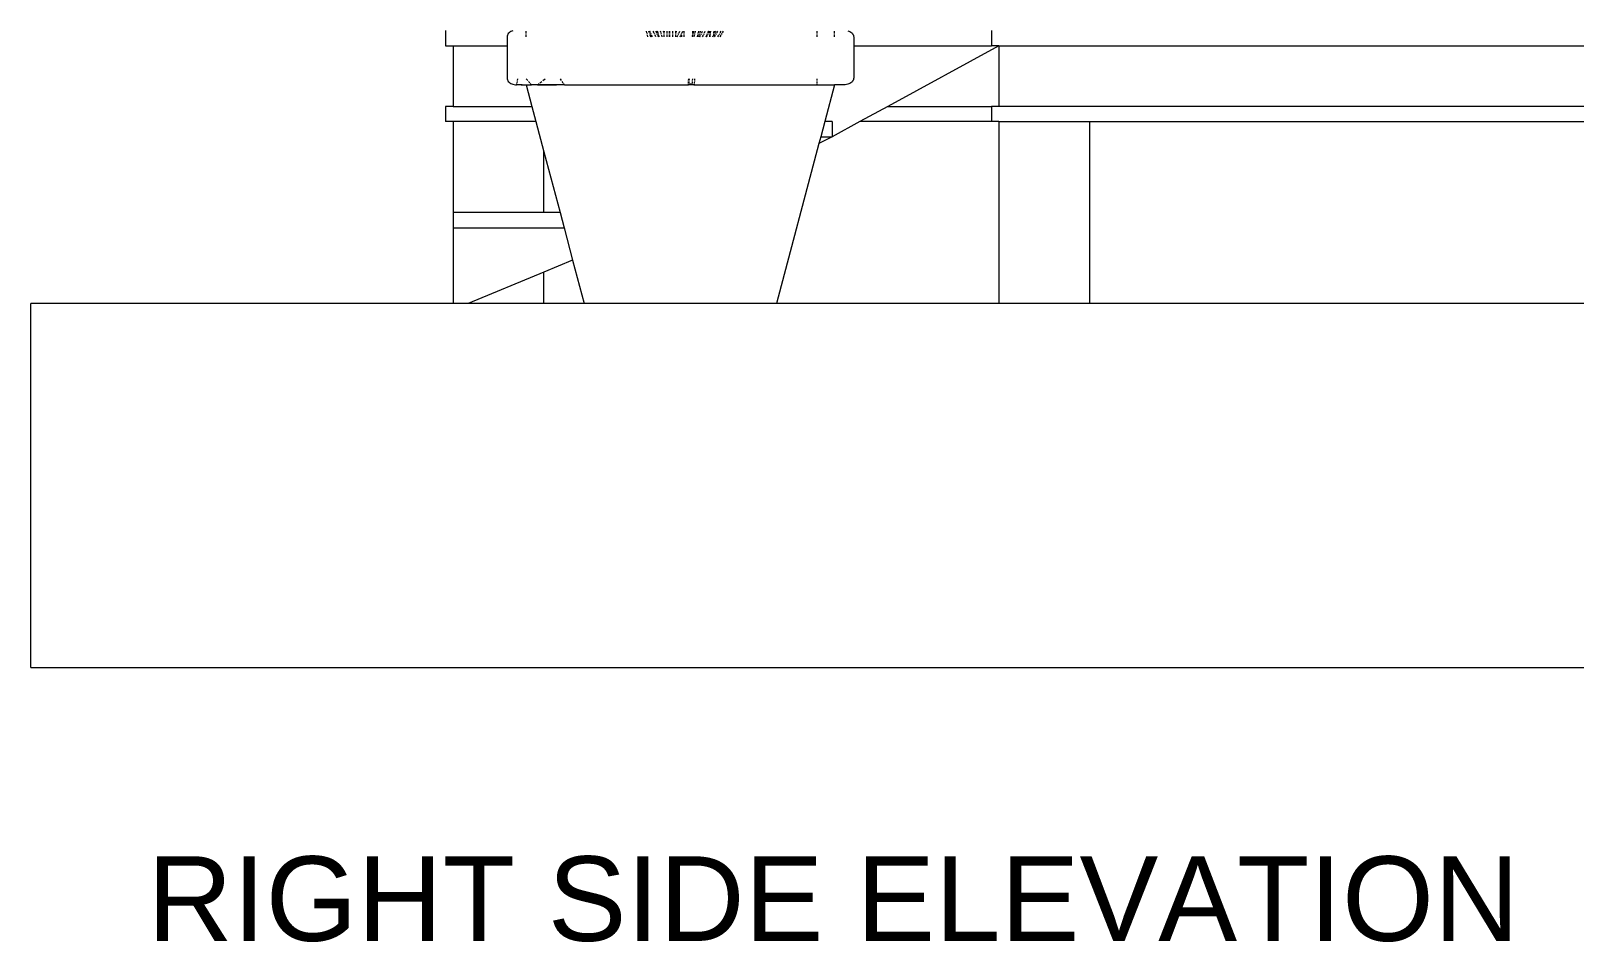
# Model space of a CAD drawing. Header units: metres. Extents: x 12.2 to 77.2, y 18.8 to 35.5.
# Drawn here: x 60.453 to 63.038, y 27.919 to 29.445 of the extents above; entities that cross this region are included whole.
import ezdxf

# ---------------------------------------------------------------- set-up
doc = ezdxf.new("R2010")
doc.units = ezdxf.units.M
doc.layers.add('0inne_gulv', color=7, linetype='Continuous', lineweight=13)
doc.styles.get("Standard").update_dxf_attribs({"font": 'arial.ttf'})

# ---------------------------------------------------------------- blocks, each defined once
blk = doc.blocks.new('One bedroom house rs')
for p, q in [((-9.4143, -2.5403), (-9.4143, -2.5657)), ((-9.311, -2.5494), (-9.3111, -2.5509)), ((-9.3111, -2.5509), (-9.3111, -2.5657)), ((-9.3106, -2.548), (-9.311, -2.5494)), ((-9.3099, -2.5466), (-9.3106, -2.548)), ((-9.309, -2.5452), (-9.3099, -2.5466)), ((-9.3078, -2.544), (-9.309, -2.5452)), ((-9.3064, -2.5428), (-9.3078, -2.544)), ((-9.3048, -2.5419), (-9.3064, -2.5428)), ((-9.3031, -2.541), (-9.3048, -2.5419)), ((-9.3012, -2.5404), (-9.3031, -2.541)), ((-9.2789, -2.544), (-9.2789, -2.541)), ((-9.2789, -2.5466), (-9.2789, -2.5452)), ((-9.2789, -2.5509), (-9.2789, -2.548)), ((-9.0767, -2.544), (-9.0774, -2.541)), ((-9.0761, -2.5466), (-9.0764, -2.5452)), ((-9.0751, -2.5509), (-9.0758, -2.548)), ((-9.0725, -2.544), (-9.0738, -2.541)), ((-9.0707, -2.544), (-9.072, -2.541)), ((-9.0715, -2.5463), (-9.072, -2.5452)), ((-9.0714, -2.5466), (-9.0715, -2.5463)), ((-9.0714, -2.5466), (-9.0715, -2.5463)), ((-9.0704, -2.5509), (-9.0711, -2.548)), ((-9.0694, -2.5509), (-9.0707, -2.548)), ((-9.0696, -2.5466), (-9.0702, -2.5452)), ((-9.0676, -2.5509), (-9.0689, -2.548)), ((-9.0648, -2.544), (-9.0661, -2.541)), ((-9.0637, -2.5466), (-9.0643, -2.5452)), ((-9.0617, -2.5509), (-9.063, -2.548)), ((-9.062, -2.541), (-9.0607, -2.544)), ((-9.0598, -2.544), (-9.0619, -2.541)), ((-9.0601, -2.5452), (-9.0596, -2.5466)), ((-9.0583, -2.544), (-9.0591, -2.541)), ((-9.0581, -2.544), (-9.0589, -2.541)), ((-9.0579, -2.5466), (-9.0589, -2.5452)), ((-9.0589, -2.548), (-9.0576, -2.5509)), ((-9.0577, -2.5466), (-9.058, -2.5452)), ((-9.0575, -2.5466), (-9.0578, -2.5452)), ((-9.0565, -2.5509), (-9.0573, -2.548)), ((-9.0563, -2.5509), (-9.0571, -2.548)), ((-9.0531, -2.544), (-9.0539, -2.541)), ((-9.0524, -2.5466), (-9.0528, -2.5452)), ((-9.0512, -2.5509), (-9.052, -2.548)), ((-9.0482, -2.544), (-9.049, -2.541)), ((-9.0487, -2.541), (-9.0478, -2.5422)), ((-9.0479, -2.544), (-9.0478, -2.5422)), ((-9.0479, -2.5509), (-9.0478, -2.548)), ((-9.0478, -2.5422), (-9.0478, -2.541)), ((-9.0478, -2.5466), (-9.0477, -2.5452)), ((-9.0477, -2.544), (-9.0476, -2.541)), ((-9.043, -2.5509), (-9.0429, -2.548)), ((-9.0429, -2.5466), (-9.0428, -2.5452)), ((-9.0428, -2.544), (-9.0427, -2.541)), ((-9.0391, -2.544), (-9.0391, -2.541)), ((-9.0391, -2.5466), (-9.0391, -2.5452)), ((-9.0391, -2.5509), (-9.0391, -2.548)), ((-9.0386, -2.544), (-9.0386, -2.541)), ((-9.0386, -2.5466), (-9.0386, -2.5452)), ((-9.0386, -2.5509), (-9.0386, -2.548)), ((-9.0336, -2.544), (-9.0336, -2.541)), ((-9.0336, -2.5466), (-9.0336, -2.5452)), ((-9.0336, -2.5509), (-9.0336, -2.548)), ((-9.0278, -2.541), (-9.0291, -2.5437)), ((-9.0291, -2.541), (-9.0291, -2.5437)), ((-9.0291, -2.5437), (-9.0291, -2.544)), ((-9.0291, -2.5452), (-9.0291, -2.5466)), ((-9.0291, -2.548), (-9.0291, -2.5509)), ((-9.0286, -2.544), (-9.0272, -2.541)), ((-9.0263, -2.5509), (-9.0249, -2.548)), ((-9.0242, -2.5466), (-9.0236, -2.5452)), ((-9.023, -2.544), (-9.0216, -2.541)), ((-9.0214, -2.5509), (-9.0199, -2.548)), ((-9.0193, -2.5466), (-9.0192, -2.5464)), ((-9.0192, -2.5464), (-9.0186, -2.5452)), ((-9.0192, -2.5464), (-9.0192, -2.5466)), ((-9.0191, -2.548), (-9.0191, -2.5509)), ((-9.018, -2.544), (-9.0166, -2.541)), ((-9.0146, -2.544), (-9.0146, -2.541)), ((-9.0145, -2.5466), (-9.0145, -2.5452)), ((-9.0144, -2.5509), (-9.0145, -2.548)), ((-9.0004, -2.5487), (-9.0009, -2.5509)), ((-9.0004, -2.5487), (-9.0003, -2.548)), ((-9.0003, -2.5481), (-9.0004, -2.5487)), ((-9.0003, -2.541), (-9.0003, -2.544)), ((-9.0003, -2.5452), (-9.0003, -2.5466)), ((-9.0003, -2.548), (-9.0003, -2.5481)), ((-9.0002, -2.548), (-9.0003, -2.5481)), ((-9.0001, -2.544), (-9.0001, -2.541)), ((-9.0001, -2.5466), (-9.0001, -2.5452)), ((-8.9996, -2.5452), (-8.9999, -2.5466)), ((-8.9986, -2.541), (-8.9993, -2.544)), ((-8.9978, -2.5509), (-8.9971, -2.548)), ((-8.9968, -2.5466), (-8.9965, -2.5452)), ((-8.9962, -2.544), (-8.9955, -2.541)), ((-8.9922, -2.5509), (-8.9915, -2.548)), ((-8.9911, -2.5466), (-8.9908, -2.5452)), ((-8.9905, -2.544), (-8.9898, -2.541)), ((-8.9896, -2.5509), (-8.9889, -2.548)), ((-8.9885, -2.5466), (-8.9882, -2.5452)), ((-8.9882, -2.5509), (-8.9869, -2.548)), ((-8.9879, -2.544), (-8.9873, -2.541)), ((-8.9862, -2.5466), (-8.9856, -2.5452)), ((-8.985, -2.544), (-8.9836, -2.541)), ((-8.9836, -2.5509), (-8.9822, -2.548)), ((-8.9815, -2.5466), (-8.9809, -2.5452)), ((-8.9803, -2.544), (-8.979, -2.541)), ((-8.9778, -2.5509), (-8.9765, -2.548)), ((-8.9768, -2.5509), (-8.9754, -2.548)), ((-8.9758, -2.5466), (-8.9752, -2.5452)), ((-8.9747, -2.5466), (-8.9741, -2.5452)), ((-8.9746, -2.544), (-8.9732, -2.541)), ((-8.9735, -2.544), (-8.9722, -2.541)), ((-8.9717, -2.5509), (-8.9714, -2.548)), ((-8.9713, -2.5466), (-8.9711, -2.5452)), ((-8.971, -2.544), (-8.9707, -2.541)), ((-8.971, -2.5509), (-8.9707, -2.548)), ((-8.9705, -2.5466), (-8.9704, -2.5452)), ((-8.9702, -2.544), (-8.9699, -2.541)), ((-8.9666, -2.5509), (-8.9657, -2.5492)), ((-8.9655, -2.548), (-8.9657, -2.5492)), ((-8.9657, -2.5492), (-8.965, -2.548)), ((-8.9652, -2.5452), (-8.9654, -2.5466)), ((-8.9648, -2.541), (-8.9651, -2.544)), ((-8.9642, -2.5466), (-8.9635, -2.5452)), ((-8.9624, -2.548), (-8.9641, -2.5509)), ((-8.9628, -2.544), (-8.9612, -2.541)), ((-8.961, -2.5452), (-8.9617, -2.5466)), ((-8.9587, -2.541), (-8.9603, -2.544)), ((-8.9578, -2.5509), (-8.9562, -2.548)), ((-8.9554, -2.5466), (-8.9547, -2.5452)), ((-8.9541, -2.5509), (-8.9525, -2.548)), ((-8.954, -2.544), (-8.9524, -2.541)), ((-8.9517, -2.5466), (-8.951, -2.5452)), ((-8.9503, -2.544), (-8.9487, -2.541)), ((-8.792, -2.541), (-8.792, -2.544)), ((-8.792, -2.5452), (-8.792, -2.5466)), ((-8.792, -2.548), (-8.792, -2.5509)), ((-8.7627, -2.544), (-8.7627, -2.541)), ((-8.7627, -2.5466), (-8.7627, -2.5452)), ((-8.7627, -2.5509), (-8.7627, -2.548)), ((-8.7404, -2.5404), (-8.7385, -2.541)), ((-8.7385, -2.541), (-8.7368, -2.5419)), ((-8.7368, -2.5419), (-8.7352, -2.5428)), ((-8.7352, -2.5428), (-8.7338, -2.544)), ((-8.7338, -2.544), (-8.7326, -2.5452)), ((-8.7326, -2.5452), (-8.7317, -2.5466)), ((-8.7317, -2.5466), (-8.731, -2.548)), ((-8.731, -2.548), (-8.7306, -2.5494)), ((-8.7306, -2.5494), (-8.7305, -2.5509)), ((-8.7305, -2.5509), (-8.7305, -2.5657)), ((-8.4999, -2.5403), (-8.4999, -2.5657)), ((-9.4143, -2.5657), (-9.4016, -2.5657)), ((-9.4016, -2.5657), (-9.4016, -2.6673)), ((-9.4016, -2.5657), (-9.3111, -2.5657)), ((-9.3111, -2.5657), (-9.3111, -2.6196)), ((-8.7305, -2.5657), (-8.4999, -2.5657)), ((-8.7305, -2.5657), (-8.7305, -2.6196)), ((-8.4872, -2.5657), (-8.6735, -2.6673)), ((-8.4872, -2.5657), (-8.4999, -2.5657)), ((-8.4872, -2.5657), (-8.4872, -2.6673)), ((-8.4872, -2.5657), (0.2504, -2.5657)), ((-9.3111, -2.6196), (-9.311, -2.6211)), ((-9.311, -2.6211), (-9.3106, -2.6226)), ((-9.3106, -2.6226), (-9.3099, -2.624)), ((-9.3099, -2.624), (-9.309, -2.6254)), ((-9.309, -2.6254), (-9.3078, -2.6266)), ((-9.3078, -2.6266), (-9.3064, -2.6277)), ((-9.3064, -2.6277), (-9.3048, -2.6287)), ((-9.3048, -2.6287), (-9.3031, -2.6296)), ((-9.3031, -2.6296), (-9.3012, -2.6302)), ((-9.3012, -2.6302), (-9.2992, -2.6307)), ((-9.2992, -2.6307), (-9.2971, -2.631)), ((-9.2971, -2.631), (-9.295, -2.6311)), ((-9.295, -2.6311), (-9.2945, -2.6287)), ((-9.2877, -2.631), (-9.295, -2.6311)), ((-9.2857, -2.6311), (-9.295, -2.6311)), ((-9.2943, -2.6277), (-9.2938, -2.6254)), ((-9.2935, -2.624), (-9.2929, -2.6211)), ((-9.2877, -2.631), (-9.2857, -2.6311)), ((-9.2857, -2.6311), (-9.2789, -2.6311)), ((-9.2789, -2.6311), (-9.2693, -2.6673)), ((-9.2789, -2.6311), (-9.2701, -2.6311)), ((-9.2788, -2.6211), (-9.2763, -2.624)), ((-9.2751, -2.6254), (-9.273, -2.6277)), ((-9.2722, -2.6287), (-9.2701, -2.6311)), ((-9.2283, -2.6311), (-9.2701, -2.6311)), ((-9.2601, -2.631), (-9.2572, -2.6287)), ((-9.2601, -2.631), (-9.2283, -2.6311)), ((-9.2559, -2.6277), (-9.2529, -2.6254)), ((-9.2511, -2.624), (-9.2474, -2.6211)), ((-9.2147, -2.6311), (-9.2283, -2.6311)), ((-9.2197, -2.624), (-9.2217, -2.6211)), ((-9.217, -2.6277), (-9.2187, -2.6254)), ((-9.2147, -2.6311), (-9.2164, -2.6287)), ((-9.2147, -2.6311), (-9.0076, -2.6311)), ((-9.0076, -2.6311), (-9.0074, -2.6287)), ((-9.0076, -2.6311), (-9.0073, -2.6311)), ((-9.0073, -2.6277), (-9.0071, -2.6254)), ((-9.0065, -2.6302), (-9.0073, -2.6311)), ((-9.0033, -2.6311), (-9.0073, -2.6311)), ((-9.007, -2.624), (-9.0067, -2.6211)), ((-9.0065, -2.6302), (-9.0064, -2.6287)), ((-9.0033, -2.6302), (-9.0065, -2.6302)), ((-9.0063, -2.6277), (-9.0061, -2.6254)), ((-9.006, -2.624), (-9.0057, -2.6211)), ((-9.0033, -2.6311), (-9.0033, -2.6302)), ((-9.0013, -2.6302), (-9.0033, -2.6302)), ((-8.9983, -2.6311), (-9.0033, -2.6311)), ((-9.0012, -2.6287), (-9.0013, -2.6302)), ((-8.9983, -2.6311), (-9.0013, -2.6302)), ((-9.0009, -2.6254), (-9.0011, -2.6277)), ((-9.0005, -2.6211), (-9.0008, -2.624)), ((-8.9983, -2.6311), (-8.9971, -2.6311)), ((-8.9971, -2.6311), (-8.9969, -2.6287)), ((-8.9971, -2.6311), (-8.792, -2.6311)), ((-8.9969, -2.6277), (-8.9966, -2.6254)), ((-8.9965, -2.624), (-8.9963, -2.6211)), ((-8.792, -2.6211), (-8.792, -2.624)), ((-8.792, -2.6254), (-8.792, -2.6277)), ((-8.792, -2.6287), (-8.792, -2.6311)), ((-8.792, -2.6311), (-8.7627, -2.6311)), ((-8.7627, -2.6311), (-8.779, -2.6927)), ((-8.7466, -2.6311), (-8.7627, -2.6311)), ((-8.7445, -2.631), (-8.7466, -2.6311)), ((-8.7424, -2.6307), (-8.7445, -2.631)), ((-8.7404, -2.6302), (-8.7424, -2.6307)), ((-8.7385, -2.6296), (-8.7404, -2.6302)), ((-8.7368, -2.6287), (-8.7385, -2.6296)), ((-8.7352, -2.6277), (-8.7368, -2.6287)), ((-8.7338, -2.6266), (-8.7352, -2.6277)), ((-8.7326, -2.6254), (-8.7338, -2.6266)), ((-8.7317, -2.624), (-8.7326, -2.6254)), ((-8.731, -2.6226), (-8.7317, -2.624)), ((-8.7306, -2.6211), (-8.731, -2.6226)), ((-8.7305, -2.6196), (-8.7306, -2.6211)), ((-9.4143, -2.6673), (-9.4143, -2.6927)), ((-9.4016, -2.6673), (-9.4143, -2.6673)), ((-9.4016, -2.6673), (-9.2693, -2.6673)), ((-9.2693, -2.6673), (-9.2626, -2.6927)), ((-8.6735, -2.6673), (-8.7201, -2.6927)), ((-8.6735, -2.6673), (-8.4999, -2.6673)), ((-8.4999, -2.6673), (-8.4999, -2.6927)), ((-8.4872, -2.6673), (-8.4999, -2.6673)), ((0.2504, -2.6673), (-8.4872, -2.6673)), ((-9.4016, -2.6927), (-9.4143, -2.6927)), ((-9.4016, -2.6927), (-9.4016, -2.8451)), ((-9.2626, -2.6927), (-9.4016, -2.6927)), ((-9.2626, -2.6927), (-9.2492, -2.7433)), ((-8.779, -2.6927), (-8.7857, -2.7181)), ((-8.7666, -2.6927), (-8.779, -2.6927)), ((-8.7666, -2.6927), (-8.7666, -2.7181)), ((-8.7201, -2.6927), (-8.7666, -2.7181)), ((-8.4999, -2.6927), (-8.7201, -2.6927)), ((-8.4872, -2.6927), (-8.4999, -2.6927)), ((-8.4872, -2.6927), (-8.4872, -2.9975)), ((-8.4872, -2.6927), (-8.3348, -2.6927)), ((-8.3348, -2.6927), (0.2504, -2.6927)), ((-8.3348, -2.9975), (-8.3348, -2.6927)), ((-8.7886, -2.7292), (-8.8595, -2.9975)), ((-8.7666, -2.7181), (-8.7886, -2.7292)), ((-8.7857, -2.7181), (-8.7886, -2.7292)), ((-8.7857, -2.7181), (-8.7666, -2.7181)), ((-9.2492, -2.8451), (-9.2492, -2.7433)), ((-9.2492, -2.7433), (-9.2223, -2.8451)), ((-9.4016, -2.8451), (-9.4016, -2.8705)), ((-9.2492, -2.8451), (-9.4016, -2.8451)), ((-9.2223, -2.8451), (-9.2492, -2.8451)), ((-9.2223, -2.8451), (-9.2156, -2.8705)), ((-9.4016, -2.8705), (-9.4016, -2.9975)), ((-9.4016, -2.8705), (-9.2156, -2.8705)), ((-9.2156, -2.8705), (-9.2013, -2.9247)), ((-9.2492, -2.9446), (-9.3762, -2.9975)), ((-9.2013, -2.9247), (-9.2492, -2.9446)), ((-9.2492, -2.9975), (-9.2492, -2.9446)), ((-9.2013, -2.9247), (-9.1821, -2.9975)), ((-9.4016, -2.9975), (-10.1087, -2.9975)), ((-9.3762, -2.9975), (-9.4016, -2.9975)), ((-9.2492, -2.9975), (-9.3762, -2.9975)), ((-9.1821, -2.9975), (-9.2492, -2.9975)), ((-8.8595, -2.9975), (-9.1821, -2.9975)), ((-8.4872, -2.9975), (-8.8595, -2.9975)), ((-8.3348, -2.9975), (-8.4872, -2.9975)), ((0.2504, -2.9975), (-8.3348, -2.9975)), ((-10.1087, -3.6071), (6.6105, -3.6071))]:
    blk.add_line(p, q)
at = {"layer": '0inne_gulv'}
blk.add_line((-10.1087, -3.6071), (-10.1087, -2.9975), dxfattribs=at)

msp = doc.modelspace()

# ---------------------------------------------------------------- block references
at = {"layer": '0inne_gulv'}
msp.add_blockref('One bedroom house rs', (70.562, 31.9859), dxfattribs=at)

# ---------------------------------------------------------------- texts
msp.add_text('RIGHT SIDE ELEVATION', height=0.141643).set_placement((60.6486, 27.921))

doc.saveas('drawing.dxf')
